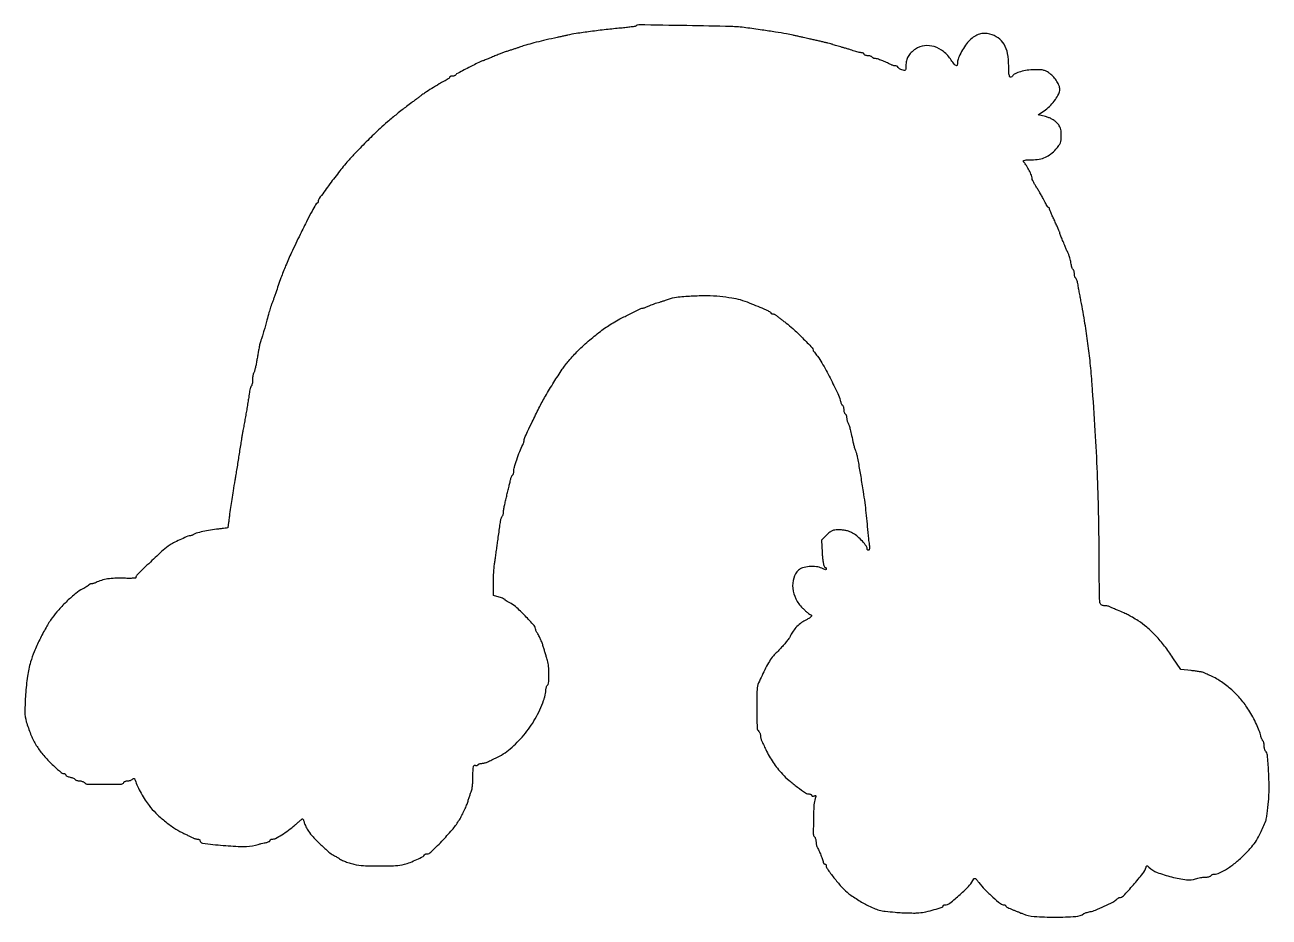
# Model space of a CAD drawing. Extents: x 0.9 to 73, y 0.9 to 52.7.
import ezdxf

# ---------------------------------------------------------------- set-up
doc = ezdxf.new("R2010")
doc.units = 0

msp = doc.modelspace()

# ---------------------------------------------------------------- linework, layer by layer
msp.add_lwpolyline([(36.300258, 52.612702, -0.157038), (36.251969, 52.587938, -0.00437), (36.017058, 52.55157, -0.008564), (35.736857, 52.515585, -0.005729), (35.415168, 52.483589, 0.006065), (34.568075, 52.398758, 0.004759), (33.651713, 52.286907, 0.004506), (32.82301, 52.170134, 0.018219), (32.3215, 52.076055, -0.000542), (32.141362, 52.035624, -0.000345), (31.931769, 51.988973, -0.000347), (31.726188, 51.943513, -0.000646), (31.5595, 51.907, 0.004274), (30.9322, 51.764815, 0.005803), (30.368608, 51.625071, 0.006304), (29.900942, 51.497016, 0.01966), (29.591, 51.394583, -0.007833), (29.496855, 51.36098, -0.001737), (29.334619, 51.306549, -0.001804), (29.146699, 51.244979, -0.001738), (28.956, 51.183991, 0.005442), (28.759001, 51.119377, 0.004605), (28.552137, 51.046891, 0.004646), (28.364791, 50.977326, 0.012942), (28.235062, 50.923893, -0.003279), (27.979312, 50.812725, -0.003388), (27.724905, 50.706152, -0.001805), (27.496689, 50.613325, -0.045261), (27.432, 50.593862, 0.066908), (27.256163, 50.53257, 0.00218), (26.59004, 50.191365, 0.000979), (25.89207, 49.82826, 0.17698), (25.837444, 49.768291, -0.15605), (25.81522, 49.741801, -0.054005), (25.769843, 49.71959, -0.047299), (25.711125, 49.704422, -0.039584), (25.646944, 49.699333, 0.038435), (25.584803, 49.694549, 0.05744), (25.532336, 49.680118, 0.075493), (25.496553, 49.658966, 0.225254), (25.484667, 49.63392, -0.220354), (25.468986, 49.600068, -0.018596), (25.391401, 49.539097, -0.021952), (25.288805, 49.471147, -0.015123), (25.167167, 49.402975, 0.014667), (24.881213, 49.243053, 0.004303), (24.451669, 48.980961, 0.003655), (24.031112, 48.715077, 0.025517), (23.833667, 48.57349, -0.007091), (23.778852, 48.531041, -0.000635), (23.639586, 48.426592, -0.000827), (23.473113, 48.302498, -0.000645), (23.291859, 48.168213, 0.003072), (22.982171, 47.93644, 0.005626), (22.733062, 47.743154, 0.003785), (22.431064, 47.499587, 0.000723), (21.886333, 47.05209, 0.018749), (21.448775, 46.663138, 0.004189), (20.733094, 45.965646, 0.004336), (20.025879, 45.252498, 0.016224), (19.600333, 44.786544, 0.010622), (19.047378, 44.111654, 0.007852), (18.463614, 43.342899, 0.002946), (17.918309, 42.591642, 0.15676), (17.864667, 42.424749, -0.074361), (17.859931, 42.393086, -0.061263), (17.846013, 42.361859, -0.06289), (17.825451, 42.335757, -0.090125), (17.801167, 42.319209, 0.157913), (17.712461, 42.239563, 0.006858), (17.505337, 41.871183, 0.008402), (17.226438, 41.337666, 0.002495), (16.81797, 40.513, 0.003977), (16.31188, 39.457092, 0.010695), (15.97414, 38.695905, 0.012401), (15.698345, 37.987814, 0.007233), (15.401196, 37.126333, -0.002812), (15.33187, 36.919428, -0.003003), (15.261699, 36.717817, -0.002851), (15.199341, 36.545189, -0.014014), (15.16088, 36.449, 0.026619), (15.10012, 36.285186, 0.004832), (15.006686, 35.974674, 0.004028), (14.884054, 35.539316, 0.001496), (14.718316, 34.925, -0.005792), (14.678671, 34.782921, -0.005147), (14.634212, 34.636075, -0.005172), (14.591482, 34.504775, -0.015805), (14.558785, 34.417, 0.021302), (14.528987, 34.334235, 0.009449), (14.496447, 34.222796, 0.009333), (14.466377, 34.103305, 0.012436), (14.44381, 33.993667, 0.000249), (14.419279, 33.85702, 0.000064), (14.379728, 33.635912, 0.000065), (14.334655, 33.383558, 0.000066), (14.289874, 33.132459, -0.007748), (14.243801, 32.895258, -0.01086), (14.194799, 32.685091, -0.007403), (14.147761, 32.512162, -0.127791), (14.118167, 32.462181, 0.134985), (14.093464, 32.419082, 0.021915), (14.07332, 32.323767, 0.022806), (14.059319, 32.206526, 0.018315), (14.054667, 32.079552, -0.021439), (14.049274, 31.95385, -0.028382), (14.03301, 31.840479, -0.028327), (14.009596, 31.750981, -0.178022), (13.980942, 31.714429, 0.170798), (13.949526, 31.675492, 0.018501), (13.914475, 31.563594, 0.021004), (13.882353, 31.422965, 0.015452), (13.858201, 31.264932, -0.00699), (13.830227, 31.058571, -0.0023), (13.783443, 30.755818, -0.00229), (13.728447, 30.420358, -0.002592), (13.672535, 30.099, 0.000014), (13.614661, 29.776225, 0.000012), (13.553764, 29.436483, 0.000012), (13.498466, 29.127897, 0.000035), (13.460097, 28.913667, 0.003312), (13.421975, 28.692285, 0.000985), (13.366637, 28.353544, 0.000988), (13.305968, 27.97274, 0.001067), (13.24836, 27.601333, -0.00104), (13.190292, 27.226826, -0.000918), (13.128235, 26.836688, -0.000922), (13.07101, 26.485263, -0.002802), (13.030332, 26.246667, 0.001944), (12.92596, 25.640758, 0.003372), (12.844624, 25.136595, 0.003718), (12.775781, 24.667679, 0.003173), (12.710018, 24.172333, -0.000445), (12.676888, 23.911911, -0.000725), (12.648254, 23.690961, -0.000073), (12.622326, 23.493368, -0.072397), (12.619898, 23.484769, -0.262577), (12.613624, 23.480122, -0.000365), (12.461232, 23.461246, -0.002802), (12.289384, 23.441064, -0.001707), (12.086167, 23.419055, 0.013767), (11.620815, 23.357269, 0.014277), (11.165222, 23.270555, 0.011136), (10.776194, 23.175804, 0.112822), (10.6299, 23.098547, -0.054655), (10.591258, 23.072033, -0.034861), (10.541499, 23.049665, -0.034808), (10.48897, 23.034379, -0.053451), (10.441909, 23.029333, 0.101442), (10.31061, 23.002418, 0.005619), (9.925573, 22.832488, 0.009496), (9.542811, 22.649547, 0.024184), (9.274777, 22.49849, 0.04387), (8.872839, 22.193412, 0.006537), (8.128749, 21.500216, 0.00244), (7.345135, 20.743469, 0.202231), (7.281346, 20.592119, -0.39477), (7.259556, 20.568813, -0.006511), (7.066099, 20.558353, -0.012889), (6.829551, 20.554752, -0.007724), (6.548573, 20.56206, 0.020157), (6.068467, 20.562608, 0.029662), (5.648818, 20.52115, 0.03382), (5.285383, 20.437817, 0.046615), (4.975316, 20.311748, -0.02863), (4.910159, 20.282487, -0.021803), (4.835913, 20.25778, -0.022234), (4.764061, 20.240715, -0.047218), (4.707204, 20.235333, 0.048516), (4.658791, 20.230625, 0.052095), (4.613392, 20.21668, 0.058276), (4.577453, 20.196173, 0.130134), (4.557889, 20.171833, -0.133265), (4.531043, 20.138851, -0.011928), (4.442024, 20.07811, -0.014869), (4.330228, 20.010305, -0.011061), (4.203086, 19.941944, 0.052954), (3.809525, 19.685768, 0.019028), (3.306574, 19.243861, 0.019232), (2.811896, 18.737176, 0.02993), (2.430511, 18.2608, 0.02509), (2.07606, 17.701792, 0.014946), (1.70859, 17.00454, 0.01498), (1.387859, 16.296223, 0.0284), (1.179991, 15.705667, 0.034788), (1.001938, 14.878857, 0.017866), (0.88887, 13.824521, 0.016331), (0.850157, 12.818091, 0.07405), (0.933042, 12.238503, 0.023042), (1.184172, 11.519316, 0.036504), (1.470878, 10.933293, 0.037869), (1.831337, 10.410551, 0.027371), (2.305717, 9.884833, 0.008841), (2.567965, 9.633436, 0.012771), (2.809188, 9.421416, 0.008462), (3.015848, 9.254778, 0.166943), (3.091873, 9.228667, -0.060232), (3.139851, 9.222866, -0.078976), (3.180479, 9.205772, -0.097104), (3.207684, 9.180454, -0.158229), (3.217333, 9.150727, 0.229902), (3.233697, 9.117021, 0.045372), (3.291661, 9.079357, 0.039729), (3.373452, 9.044186, 0.027631), (3.470362, 9.017213, -0.023326), (3.570769, 8.990196, -0.027053), (3.663253, 8.955006, -0.027635), (3.737078, 8.917233, -0.122871), (3.771692, 8.883486, 0.130183), (3.803414, 8.853438, 0.045574), (3.86154, 8.828291, 0.041518), (3.933561, 8.811105, 0.037832), (4.00973, 8.805333, -0.045859), (4.089695, 8.797984, -0.037154), (4.173036, 8.776029, -0.038483), (4.247361, 8.743832, -0.075062), (4.299227, 8.705573, 0.193061), (4.510969, 8.615058, 0.005966), (5.476577, 8.604814, 0.004639), (6.459, 8.615228, 0.317344), (6.585866, 8.708597, -0.145909), (6.611854, 8.74566, -0.063863), (6.663769, 8.776917, -0.055485), (6.731605, 8.798164, -0.048208), (6.805789, 8.805333, 0.04592), (6.884897, 8.812614, 0.037168), (6.967366, 8.834363, 0.038493), (7.040931, 8.866258, 0.074977), (7.092291, 8.904158, -0.059987), (7.14319, 8.944117, -0.23916), (7.181565, 8.947048, -0.181348), (7.213971, 8.916733, -0.034388), (7.245348, 8.840658, 0.028058), (7.385527, 8.488205, 0.016388), (7.59043, 8.082233, 0.016336), (7.823643, 7.686797, 0.025847), (8.051341, 7.365963, 0.033603), (8.442409, 6.934282, 0.021173), (8.951674, 6.482915, 0.021266), (9.489951, 6.081864, 0.037845), (9.968696, 5.806382, -0.001019), (10.16617, 5.711347, -0.001134), (10.356276, 5.618848, -0.001046), (10.518011, 5.539279, -0.005966), (10.603351, 5.495797, 0.030235), (10.669017, 5.466259, 0.022245), (10.744826, 5.441324, 0.022628), (10.818913, 5.42413, 0.045731), (10.878518, 5.418667, -0.048461), (10.92756, 5.413902, -0.068461), (10.969023, 5.399682, -0.088645), (10.996952, 5.378716, -0.189736), (11.006667, 5.354036, 0.379527), (11.16106, 5.179932, 0.00868), (12.352161, 5.057409, 0.016549), (13.522312, 4.996447, 0.068443), (14.224, 5.079431, -0.00327), (14.386932, 5.120662, -0.002684), (14.561476, 5.162625, -0.002711), (14.722299, 5.199459, -0.007176), (14.837833, 5.223527, 0.029259), (14.927005, 5.246251, 0.04206), (15.002272, 5.277374, 0.049149), (15.055278, 5.311678, 0.228399), (15.070667, 5.34361, -0.152806), (15.079624, 5.372234, -0.098136), (15.10484, 5.396619, -0.080837), (15.142521, 5.41307, -0.062664), (15.187003, 5.418667, 0.121099), (15.387516, 5.467954, 0.017812), (15.753531, 5.676388, 0.020577), (16.148374, 5.943301, 0.024187), (16.49835, 6.228605, -0.004658), (16.661401, 6.372478, -0.007146), (16.805533, 6.493728, -0.002985), (16.930191, 6.594353, -0.169896), (16.957761, 6.604, -0.274707), (16.977063, 6.59253, -0.022043), (17.004126, 6.537122, -0.024873), (17.031853, 6.463576, -0.016223), (17.056784, 6.376331, 0.034311), (17.091155, 6.270671, 0.016202), (17.149064, 6.13941, 0.015971), (17.218818, 6.005371, 0.021704), (17.290688, 5.889498, 0.039291), (17.56152, 5.552603, 0.01277), (18.011622, 5.098705, 0.011419), (18.474937, 4.674619, 0.063797), (18.75387, 4.487468, -0.006215), (18.854154, 4.435771, -0.007846), (18.945549, 4.385355, -0.006398), (19.020736, 4.341041, -0.060875), (19.05, 4.318, 0.086537), (19.159219, 4.240696, 0.017163), (19.379808, 4.145092, 0.017584), (19.649256, 4.049935, 0.015051), (19.939, 3.968429, 0.049261), (20.486851, 3.888051, 0.011467), (21.417537, 3.865432, 0.011115), (22.345552, 3.884796, 0.055305), (22.86, 3.964437, 0.026786), (23.196295, 4.075005, 0.015916), (23.584396, 4.240483, 0.009715), (23.943654, 4.415932, 0.17136), (24.031222, 4.5085, -0.123036), (24.050221, 4.532825, -0.0598), (24.084191, 4.553347, -0.05397), (24.126799, 4.567284, -0.052123), (24.171912, 4.572, 0.195637), (24.393395, 4.66211, 0.007639), (25.026355, 5.298457, 0.014293), (25.630226, 5.96131, 0.037945), (26.009735, 6.477, 0.016353), (26.162973, 6.741027, 0.011788), (26.317122, 7.044796, 0.011927), (26.450131, 7.340914, 0.025146), (26.536026, 7.577667, -0.002252), (26.601116, 7.786418, -0.002284), (26.667776, 7.993571, -0.002221), (26.72739, 8.173257, -0.009372), (26.765626, 8.28015, 0.057614), (26.794264, 8.39365, 0.010994), (26.817682, 8.605527, 0.011592), (26.833923, 8.855396, 0.010431), (26.839333, 9.114709, -0.006394), (26.843726, 9.458225, -0.045341), (26.863033, 9.623638, -0.1506), (26.90238, 9.694686, -0.290936), (26.963622, 9.707089, 0.066719), (27.014876, 9.694917, 0.072258), (27.0661, 9.69719, 0.081026), (27.109459, 9.713032, 0.126981), (27.137952, 9.740364, -0.11567), (27.168929, 9.771435, -0.049346), (27.221905, 9.797549, -0.045267), (27.286464, 9.815339, -0.044635), (27.353479, 9.821333, 0.035178), (27.427529, 9.82655, 0.02161), (27.51354, 9.842545, 0.021626), (27.597685, 9.865862, 0.03576), (27.665982, 9.893542, -0.001887), (27.744452, 9.931717, -0.000508), (27.869297, 9.991713, -0.000514), (28.011224, 10.059562, -0.000532), (28.151667, 10.126341, 0.062191), (28.999526, 10.666214, 0.04611), (29.787419, 11.45093, 0.044107), (30.452843, 12.408899, 0.044662), (30.936711, 13.464831, 0.016076), (30.988759, 13.628287, 0.014105), (31.03273, 13.802007, 0.014318), (31.063506, 13.961118, 0.04063), (31.072667, 14.073667, -0.034656), (31.07891, 14.163633, -0.039454), (31.097537, 14.247949, -0.043215), (31.12474, 14.315528, -0.137906), (31.157333, 14.351, 0.247296), (31.226941, 14.469162, 0.010845), (31.239672, 14.962411, 0.018351), (31.223589, 15.455835, 0.056278), (31.163232, 15.784322, -0.000639), (31.122865, 15.918187, -0.000205), (31.063226, 16.11718, -0.000204), (30.99701, 16.338774, -0.000228), (30.933397, 16.552333, 0.013374), (30.864466, 16.763306, 0.012168), (30.782301, 16.977125, 0.012283), (30.699489, 17.164689, 0.037964), (30.631165, 17.28507, -0.010671), (30.573274, 17.375234, -0.013905), (30.524405, 17.460264, -0.011514), (30.487572, 17.532632, -0.112411), (30.48, 17.565886, 0.182091), (30.387282, 17.812038, 0.011926), (29.863023, 18.38124, 0.016563), (29.311972, 18.915046, 0.080086), (28.947707, 19.151909, -0.016093), (28.853571, 19.197255, -0.023575), (28.774176, 19.243584, -0.020629), (28.714445, 19.285922, -0.232279), (28.702, 19.311266, 0.279103), (28.687226, 19.335672, 0.015017), (28.602517, 19.376806, 0.019897), (28.493128, 19.420782, 0.012839), (28.363333, 19.46333), (28.024667, 19.564797), (28.024667, 20.29247, -0.009637), (28.030767, 20.608937, -0.007133), (28.049244, 20.958482, -0.007214), (28.076178, 21.288204, -0.01607), (28.108333, 21.537905, 0.002804), (28.146731, 21.784295, 0.001326), (28.193639, 22.102541, 0.001314), (28.240972, 22.435862, 0.001856), (28.281248, 22.733, -0.001078), (28.39072, 23.55021, -0.010992), (28.444289, 23.88794, -0.025027), (28.487749, 24.074113, -0.119985), (28.541339, 24.1681, 0.086226), (28.570548, 24.212199, 0.03462), (28.59501, 24.280533, 0.03297), (28.611729, 24.359502, 0.035696), (28.617333, 24.437903, -0.043048), (28.627019, 24.550198, -0.006092), (28.669553, 24.778406, -0.006905), (28.727039, 25.047767, -0.00583), (28.795104, 25.331137, 0.001856), (28.866364, 25.617761, 0.00202), (28.933479, 25.896939, 0.001895), (28.989085, 26.136481, 0.009939), (29.016532, 26.26887, -0.025081), (29.038751, 26.361793, -0.028879), (29.069369, 26.447639, -0.029892), (29.103342, 26.516191, -0.124983), (29.135095, 26.549033, 0.12007), (29.163854, 26.578208, 0.048303), (29.187997, 26.629133, 0.044154), (29.204458, 26.691538, 0.042441), (29.21, 26.756705, -0.06881), (29.24383, 27.001358, -0.012303), (29.380158, 27.442992, -0.014103), (29.552136, 27.910899, -0.022544), (29.727878, 28.298684, 0.023559), (29.756508, 28.362201, 0.020185), (29.780698, 28.431463, 0.020671), (29.797536, 28.496243, 0.053292), (29.802667, 28.544246, -0.102318), (29.830671, 28.679663, -0.005368), (30.011699, 29.086578, -0.006643), (30.274811, 29.641701, -0.002344), (30.666212, 30.430538, -0.014951), (31.043193, 31.128589, -0.00895), (31.530396, 31.935921, -0.008754), (32.021418, 32.688043, -0.025423), (32.395517, 33.183511, -0.024462), (32.940093, 33.772225, -0.016754), (33.61135, 34.387495, -0.016807), (34.317899, 34.952794, -0.025754), (34.969463, 35.388754, -0.015101), (35.365768, 35.609385, -0.005095), (35.955854, 35.907348, -0.001738), (36.577687, 36.210749, -0.111676), (36.694492, 36.237855, 0.067754), (36.743882, 36.24486, 0.016493), (36.822474, 36.269965, 0.016608), (36.911462, 36.305032, 0.015857), (36.999333, 36.346432, -0.021174), (37.106728, 36.395643, -0.007986), (37.260742, 36.455619, -0.007894), (37.430615, 36.515632, -0.009531), (37.592, 36.566394, 0.004251), (37.752848, 36.615128, 0.00366), (37.921094, 36.669023, 0.003687), (38.073031, 36.720167, 0.01063), (38.177298, 36.758622, -0.066633), (38.640154, 36.872639, -0.012992), (39.498261, 36.943569, -0.014635), (40.413897, 36.968499, -0.026152), (41.16565, 36.92761, -0.012143), (41.852524, 36.837171, -0.032624), (42.333245, 36.729459, -0.024384), (42.868146, 36.543604, -0.004461), (43.836167, 36.14333, -0.018426), (43.941578, 36.09398, -0.026574), (44.030503, 36.042135, -0.025002), (44.096396, 35.993993, -0.226202), (44.111333, 35.962665, 0.182284), (44.120545, 35.938236, 0.090976), (44.146863, 35.917466, 0.07089), (44.186005, 35.903394, 0.050941), (44.232286, 35.898667, -0.070712), (44.286708, 35.890931, -0.03762), (44.350573, 35.867068, -0.036539), (44.413397, 35.83227, -0.046752), (44.465119, 35.791098, 0.022855), (44.533064, 35.731499, 0.003767), (44.670204, 35.623559, 0.004134), (44.833656, 35.499039, 0.003641), (45.00617, 35.371807, -0.030889), (45.393477, 35.052186, -0.009083), (45.946957, 34.515639, -0.003528), (46.510877, 33.940685, -0.193749), (46.566865, 33.802873, 0.143424), (46.578132, 33.764848, 0.010105), (46.640797, 33.671893, 0.01363), (46.722027, 33.562935, 0.009825), (46.818268, 33.445741, -0.05128), (47.081245, 33.065215, -0.006524), (47.549859, 32.184963, -0.006216), (47.996907, 31.291032, -0.056816), (48.140798, 30.881367, 0.024059), (48.166733, 30.788516, 0.027453), (48.200553, 30.702695, 0.028203), (48.23687, 30.634057, 0.1191), (48.269379, 30.601203, -0.138584), (48.298366, 30.569573, -0.042998), (48.322551, 30.5091, -0.039271), (48.339116, 30.43361, -0.03439), (48.344667, 30.353, 0.038534), (48.350921, 30.271967, 0.041947), (48.369538, 30.195197, 0.04604), (48.396789, 30.133139, 0.128561), (48.429333, 30.099, -0.111983), (48.46181, 30.067089, -0.050144), (48.489129, 30.013433, -0.046179), (48.507729, 29.948371, -0.046572), (48.514, 29.881188, 0.039565), (48.519869, 29.807137, 0.024047), (48.537866, 29.721127, 0.024021), (48.564108, 29.637003, 0.038629), (48.595245, 29.568684, -0.051546), (48.652718, 29.433447, -0.011548), (48.721018, 29.192076, -0.009043), (48.802651, 28.85048, -0.003285), (48.906443, 28.363333, 0.013911), (48.928423, 28.269951, 0.009238), (48.95857, 28.164102, 0.009302), (48.991677, 28.062343, 0.017873), (49.022608, 27.982333, -0.035458), (49.077747, 27.823303, -0.016279), (49.127858, 27.609581, -0.00724), (49.194, 27.252738, -0.000858), (49.327975, 26.458333, -0.002391), (49.468417, 25.591264, -0.005718), (49.562184, 24.946252, -0.006691), (49.632198, 24.363375, -0.004721), (49.695915, 23.706667, 0.002073), (49.729254, 23.343029, 0.002177), (49.765096, 22.985545, 0.002084), (49.798657, 22.677284, 0.009728), (49.822186, 22.500167, -0.021597), (49.836232, 22.371036, -0.045467), (49.83364, 22.270303, -0.067635), (49.816567, 22.203895, -0.30498), (49.785001, 22.182667, -0.10457), (49.752313, 22.189579, -0.099083), (49.724498, 22.209197, -0.09655), (49.705856, 22.238507, -0.093769), (49.699333, 22.272982, 0.158887), (49.644583, 22.440926, 0.026426), (49.427288, 22.707928, 0.029675), (49.15828, 22.971667, 0.046555), (48.895479, 23.160529, 0.030671), (48.706325, 23.25632, 0.038409), (48.520355, 23.320157, 0.037237), (48.322145, 23.356112, 0.026258), (48.095928, 23.368, 0.021236), (47.836983, 23.356997, 0.074266), (47.674821, 23.318482, 0.077103), (47.5342, 23.235076, 0.024041), (47.352023, 23.069623), (47.053646, 22.771246), (47.091409, 22.05177, 0.012139), (47.11315, 21.76893, 0.016329), (47.14738, 21.51434, 0.013417), (47.1879, 21.307156, 0.142306), (47.228919, 21.232547, -0.037773), (47.326236, 21.1193, -0.449083), (47.31555, 21.069116, -0.226806), (47.240026, 21.063764, -0.021857), (47.067305, 21.140696, 0.090454), (46.755003, 21.231286, 0.045547), (46.343323, 21.235763, 0.045492), (45.952943, 21.168319, 0.131876), (45.71767, 21.032284, 0.12548), (45.442041, 20.566852, 0.097882), (45.389109, 19.979423, 0.088891), (45.566957, 19.366923, 0.081552), (45.950028, 18.83334, 0.009649), (46.099749, 18.689289, 0.013772), (46.23849, 18.567785, 0.009655), (46.357379, 18.473129, 0.164741), (46.404018, 18.457333, -0.258956), (46.467611, 18.42203, -0.307042), (46.465012, 18.354687, -0.088595), (46.357718, 18.252774, -0.034986), (46.179702, 18.152495, 0.047054), (45.899557, 17.985669, 0.037784), (45.632616, 17.757765, 0.038574), (45.40988, 17.499402, 0.058272), (45.262969, 17.241598, -0.05057), (45.189909, 17.108686, -0.014054), (45.049311, 16.916565, -0.014036), (44.876988, 16.706894, -0.014296), (44.694191, 16.508537, 0.010612), (44.266288, 16.051019, 0.040564), (44.030316, 15.740393, 0.029425), (43.813358, 15.352286, 0.003731), (43.401881, 14.486007, 0.103382), (43.315025, 14.114968, 0.006952), (43.304064, 13.020418, 0.004645), (43.318953, 11.890894, 0.193099), (43.412833, 11.671284, -0.060529), (43.453366, 11.619547, -0.039078), (43.487578, 11.551445, -0.038949), (43.510923, 11.478457, -0.057991), (43.518667, 11.411918, 0.037328), (43.523859, 11.342471, 0.021636), (43.539878, 11.260288, 0.021541), (43.563204, 11.178815, 0.033669), (43.590876, 11.111351, -0.00256), (43.628924, 11.032871, -0.000691), (43.688447, 10.908037, -0.000699), (43.755637, 10.766109, -0.000725), (43.821634, 10.625667, 0.018853), (44.020877, 10.238766, 0.020455), (44.243732, 9.878649, 0.020276), (44.497147, 9.535149, 0.017871), (44.788013, 9.198041, 0.028543), (45.170065, 8.830465, 0.017694), (45.656798, 8.441959, 0.012502), (46.131506, 8.107877, 0.148131), (46.344585, 8.043333, -0.057757), (46.397143, 8.037242, -0.076975), (46.441634, 8.019243, -0.095831), (46.471449, 7.992607, -0.164093), (46.482, 7.961324, 0.206533), (46.493517, 7.93463, 0.140718), (46.523304, 7.919255, 0.091132), (46.568742, 7.918566, 0.049993), (46.622609, 7.933271, -0.044349), (46.694605, 7.9538, -0.344627), (46.723667, 7.938868, -0.178274), (46.727227, 7.894225, -0.015117), (46.69222, 7.782447, 0.069742), (46.619312, 7.412296, 0.008609), (46.587972, 6.588013, 0.004586), (46.577944, 5.724354, 0.199546), (46.646012, 5.559455, -0.082941), (46.680559, 5.511053, -0.037373), (46.709566, 5.43836, -0.035672), (46.729362, 5.355183, -0.040607), (46.736, 5.273584, 0.0329), (46.741648, 5.187843, 0.022719), (46.75878, 5.092056, 0.022981), (46.783799, 5.001077, 0.042793), (46.813549, 4.930684, -0.014807), (46.929391, 4.694368, -0.010798), (47.044534, 4.425461, -0.007564), (47.141031, 4.175073, -0.088409), (47.159333, 4.072371, 0.089817), (47.165766, 4.036851, 0.095291), (47.184204, 4.006663, 0.099783), (47.211699, 3.986466, 0.109094), (47.244, 3.979333, -0.10625), (47.276304, 3.97239, -0.099366), (47.303796, 3.952702, -0.096093), (47.322225, 3.923281, -0.092266), (47.328667, 3.888672, 0.157763), (47.392914, 3.690119, 0.009454), (47.775608, 3.181242, 0.015223), (48.192567, 2.680296, 0.034814), (48.54292, 2.336055, 0.023404), (48.759682, 2.167755, 0.010859), (49.055542, 1.968936, 0.01073), (49.375894, 1.773183, 0.0147), (49.672797, 1.611889, 0.013826), (50.098073, 1.411364, 0.039649), (50.406428, 1.304469, 0.034479), (50.750622, 1.239874, 0.0085), (51.323114, 1.182676, 0.007303), (51.721149, 1.155579, 0.007054), (52.124446, 1.139738, 0.006997), (52.479856, 1.135772, 0.025523), (52.705, 1.147913, 0.026844), (53.114786, 1.213447, 0.016197), (53.592136, 1.332617, 0.007475), (54.046361, 1.469147, 0.326917), (54.102, 1.54515, -0.147912), (54.109326, 1.569372, -0.098937), (54.12993, 1.590009, -0.082522), (54.160732, 1.603922, -0.064991), (54.197081, 1.608667, 0.166813), (54.500731, 1.712872, 0.017089), (55.092336, 2.206479, 0.020451), (55.646897, 2.744662, 0.09632), (55.884261, 3.117076, -0.290648), (55.922537, 3.144966, -0.171633), (55.978916, 3.129, -0.061623), (56.061852, 3.053421, -0.014943), (56.178497, 2.908823, 0.030212), (56.531447, 2.497626, 0.01898), (56.989401, 2.059641, 0.01314), (57.440908, 1.680206, 0.169753), (57.645553, 1.608667, -0.063512), (57.682707, 1.603928, -0.081151), (57.714233, 1.590014, -0.097904), (57.735389, 1.569385, -0.150579), (57.742984, 1.545167, 0.257386), (57.760787, 1.513252, 0.014765), (57.861251, 1.454577, 0.01952), (57.991134, 1.390221, 0.012829), (58.145151, 1.325947, -0.001098), (58.311419, 1.261096, -0.001073), (58.478698, 1.195012, -0.001056), (58.625325, 1.136364, -0.004037), (58.716333, 1.098883, 0.082494), (59.387795, 0.938732, 0.017473), (60.594607, 0.896989, 0.014389), (61.800853, 0.932153, 0.143188), (62.272333, 1.100187, -0.065656), (62.322281, 1.127195, -0.014904), (62.413434, 1.158902, -0.015183), (62.52161, 1.189375, -0.014233), (62.633783, 1.21396, 0.050779), (62.942429, 1.305647, 0.010971), (63.45332, 1.529017, 0.009526), (63.953843, 1.772755, 0.075688), (64.162214, 1.922555, -0.027225), (64.209978, 1.964443, -0.029196), (64.260948, 1.999851, -0.030477), (64.307946, 2.024788, -0.107131), (64.341219, 2.032, 0.207067), (64.565756, 2.129154, 0.009236), (65.145957, 2.770226, 0.013841), (65.683598, 3.422383, 0.088228), (65.883056, 3.800173, -0.050297), (65.90809, 3.857726, -0.276757), (65.936253, 3.873852, -0.170534), (65.974492, 3.859555, -0.019537), (66.04378, 3.79696, 0.103854), (66.517468, 3.49548, 0.028813), (67.362942, 3.231889, 0.028248), (68.227462, 3.067304, 0.117302), (68.752107, 3.120947, -0.025217), (68.878212, 3.157893, -0.015673), (69.02925, 3.18902, -0.015716), (69.180585, 3.210418, -0.027266), (69.307304, 3.217333, 0.028117), (69.417836, 3.223554, 0.034505), (69.519509, 3.242204, 0.036933), (69.600094, 3.269288, 0.156037), (69.638333, 3.302, -0.095656), (69.668201, 3.334429, -0.05273), (69.714866, 3.361796, -0.049876), (69.769973, 3.380386, -0.056483), (69.825391, 3.386667, 0.113512), (70.143776, 3.459891, 0.030672), (70.597676, 3.715836, 0.028915), (71.098774, 4.083176, 0.024282), (71.585667, 4.526813, 0.016739), (72.005085, 4.977189, 0.037886), (72.283284, 5.350364, 0.033327), (72.522258, 5.789637, 0.010436), (72.821612, 6.477, 0.056414), (72.853194, 6.588012, 0.005332), (72.896597, 6.868004, 0.006769), (72.940394, 7.204078, 0.00528), (72.979171, 7.57029, 0.02438), (73.01648, 8.377593, 0.013815), (72.986923, 9.356155, 0.007531), (72.9183, 10.295998, 0.173476), (72.807447, 10.536767, -0.099593), (72.777103, 10.583438, -0.032762), (72.751808, 10.661743, -0.031137), (72.734474, 10.754528, -0.03062), (72.728667, 10.84927, 0.029379), (72.723246, 10.941451, 0.035537), (72.707008, 11.026555, 0.038307), (72.683399, 11.094125, 0.152285), (72.654936, 11.126908, -0.128372), (72.62327, 11.1601, -0.027451), (72.588203, 11.23239, -0.026993), (72.555819, 11.323137, -0.022856), (72.531299, 11.422006, 0.043017), (72.447281, 11.710516, 0.016672), (72.28403, 12.093754, 0.015969), (72.073389, 12.510519, 0.016119), (71.837192, 12.911667, 0.033551), (71.37906, 13.538088, 0.034863), (70.846676, 14.089073, 0.03591), (70.259588, 14.545729, 0.041133), (69.638333, 14.890847, -0.001858), (69.531038, 14.939868, -0.001603), (69.418686, 14.992143, -0.001613), (69.317101, 15.040205, -0.004683), (69.247278, 15.074323, 0.06468), (69.16096, 15.104343, 0.008697), (68.971778, 15.140358, 0.009922), (68.74484, 15.174861, 0.008205), (68.501868, 15.202836), (67.893514, 15.262782), (67.440834, 15.949891, 0.020438), (66.958359, 16.620848, 0.022654), (66.438126, 17.226602, 0.024419), (65.914943, 17.730956, 0.041169), (65.42487, 18.092765, 0.005237), (65.085858, 18.297453, 0.014871), (64.843997, 18.430518, 0.014638), (64.592565, 18.550107, 0.004942), (64.219667, 18.709883, -0.003887), (64.111646, 18.755898, -0.003201), (63.997093, 18.806625, -0.003232), (63.892503, 18.854559, -0.008596), (63.818649, 18.890545, 0.04302), (63.747741, 18.919245, 0.022141), (63.654964, 18.943364, 0.021833), (63.556639, 18.959879, 0.030696), (63.467874, 18.965333, -0.060821), (63.386133, 18.975313, -0.060167), (63.308874, 19.004674, -0.065703), (63.247458, 19.048018, -0.115154), (63.212725, 19.099258, -0.08611), (63.191813, 19.205355, -0.000801), (63.17482, 20.006328, -0.00268), (63.161667, 20.929282, -0.001727), (63.155853, 21.999091, 0.004791), (63.128577, 24.357734, 0.005031), (63.056165, 26.677277, 0.004748), (62.932441, 29.112276, 0.00344), (62.750232, 31.821929, 0.006506), (62.64297, 33.051187, 0.008214), (62.510311, 34.184976, 0.007924), (62.336289, 35.346226, 0.005404), (62.103336, 36.660667, -0.00053), (62.04794, 36.956429, -0.000543), (61.993609, 37.249992, -0.000526), (61.946989, 37.504932, -0.002282), (61.920189, 37.656285, 0.021807), (61.896453, 37.765345, 0.02654), (61.864473, 37.864848, 0.026675), (61.829423, 37.943893, 0.137485), (61.797312, 37.978781, -0.138556), (61.768316, 38.010418, -0.043007), (61.744123, 38.070896, -0.039279), (61.727553, 38.146389, -0.034401), (61.722, 38.227, 0.033615), (61.71658, 38.307532, 0.038731), (61.700396, 38.382784, 0.042349), (61.67678, 38.442973, 0.140583), (61.648454, 38.474127, -0.154691), (61.616706, 38.511044, -0.021151), (61.580343, 38.607349, -0.022666), (61.54632, 38.728674, -0.017381), (61.519863, 38.863821, 0.012549), (61.493413, 39.006211, 0.011968), (61.459485, 39.149379, 0.011997), (61.42347, 39.274332, 0.041111), (61.39162, 39.352531, -0.008467), (61.357512, 39.422775, -0.003733), (61.314688, 39.516739, -0.003693), (61.270754, 39.617059, -0.004955), (61.232511, 39.708667, 0.002925), (61.190103, 39.81142, 0.001234), (61.131993, 39.948963, 0.001221), (61.069184, 40.095617, 0.001594), (61.010966, 40.229462, -0.007904), (60.959027, 40.353117, -0.010023), (60.915175, 40.468983, -0.008266), (60.882156, 40.566907, -0.077327), (60.875333, 40.610757, 0.099263), (60.865491, 40.659844, 0.003399), (60.788285, 40.84116, 0.006262), (60.69254, 41.054485, 0.004317), (60.579, 41.29377, -0.005216), (60.465475, 41.534139, -0.007357), (60.369715, 41.750843, -0.00457), (60.293877, 41.934167, -0.096069), (60.282667, 41.991976, 0.07085), (60.277902, 42.025434, 0.085299), (60.264014, 42.053957, 0.098576), (60.243385, 42.073212, 0.135614), (60.219167, 42.080305, -0.235009), (60.186492, 42.097188, -0.015819), (60.125379, 42.186406, -0.020071), (60.057505, 42.302565, -0.013506), (59.989059, 42.440138, 0.013951), (59.905529, 42.607655, 0.006733), (59.789761, 42.817607, 0.00667), (59.663134, 43.033365, 0.009512), (59.544559, 43.221203, -0.014603), (59.438166, 43.393605, -0.017337), (59.348297, 43.562484, -0.016314), (59.282725, 43.708636, -0.097587), (59.266667, 43.790128, 0.101711), (59.234621, 43.94603, 0.016905), (59.103711, 44.224638, 0.019613), (58.945798, 44.505439, 0.04271), (58.798923, 44.704, -0.16343), (58.771601, 44.768941, -0.346289), (58.800247, 44.811497, -0.066321), (58.919968, 44.833176, -0.005571), (59.234751, 44.844372, 0.034656), (59.684184, 44.886604, 0.062483), (60.038418, 44.991455, 0.065069), (60.346199, 45.177011, 0.040921), (60.652703, 45.465014, 0.021475), (60.823049, 45.670667, 0.07028), (60.908811, 45.824532, 0.070481), (60.948472, 45.995896, 0.021681), (60.96, 46.261623, 0.019961), (60.949825, 46.516402, 0.06289), (60.915001, 46.683514, 0.072403), (60.842814, 46.82367, 0.03281), (60.711775, 46.983817, 0.041731), (60.577454, 47.105489, 0.037909), (60.420572, 47.207563, 0.036124), (60.242524, 47.288967, 0.030858), (60.045053, 47.348954), (59.626556, 47.448365), (60.050083, 47.748349, 0.047784), (60.349208, 48.006377, 0.038152), (60.61952, 48.335725, 0.039171), (60.815637, 48.668385, 0.11409), (60.875333, 48.926598, 0.093109), (60.834505, 49.143949, 0.045633), (60.708332, 49.396976, 0.043133), (60.524367, 49.644068, 0.048287), (60.306967, 49.845828, 0.033944), (60.119065, 49.969943, 0.068529), (59.954537, 50.035473, 0.051151), (59.749129, 50.064415, 0.012169), (59.403341, 50.069058, 0.0312), (58.9838, 50.038254, 0.036224), (58.592276, 49.955587, 0.038965), (58.279443, 49.83841, 0.146264), (58.124459, 49.700616, -0.205254), (58.036982, 49.639172, -0.373418), (57.965771, 49.678754, -0.07368), (57.922799, 49.888993, -0.013633), (57.912, 50.284981, 0.044637), (57.847168, 51.009752, 0.088397), (57.647293, 51.549313, 0.107854), (57.306451, 51.918143, 0.093048), (56.824867, 52.135739, 0.056386), (56.500118, 52.176929, 0.077466), (56.209156, 52.135596, 0.073662), (55.933948, 52.005093, 0.045752), (55.655779, 51.779553, 0.045025), (55.411603, 51.494362, 0.02826), (55.177644, 51.122497, 0.027302), (54.999522, 50.754214, 0.099298), (54.948667, 50.500662, -0.070671), (54.926142, 50.342094, -0.427083), (54.860179, 50.307642, -0.148605), (54.753319, 50.384092, -0.017536), (54.581654, 50.624717, 0.07546), (54.13281, 51.121008, 0.097017), (53.591514, 51.410769, 0.107766), (53.02594, 51.458028, 0.113804), (52.504347, 51.262906, 0.044461), (52.251743, 51.061349, 0.070802), (52.081023, 50.844571, 0.074236), (51.982695, 50.596611, 0.054288), (51.946934, 50.302163, -0.011045), (51.939906, 50.09838, -0.188018), (51.912559, 50.038476, -0.2665), (51.85698, 50.024288, -0.022229), (51.710167, 50.072191, -0.023264), (51.620991, 50.110566, -0.032658), (51.545728, 50.153477, -0.03413), (51.491349, 50.194963, -0.215981), (51.477333, 50.225895, 0.186221), (51.467596, 50.251133, 0.089767), (51.43969, 50.272582, 0.069602), (51.398223, 50.287122, 0.049611), (51.349184, 50.292, -0.045977), (51.289579, 50.297492, -0.022734), (51.215493, 50.31478, -0.022347), (51.139684, 50.339851, -0.030338), (51.074018, 50.369549, 0.015159), (50.817234, 50.4952, 0.01408), (50.546966, 50.608386, 0.012296), (50.305416, 50.694879, 0.079985), (50.178368, 50.715333, -0.058224), (50.124616, 50.721614, -0.050373), (50.07092, 50.740204, -0.05297), (50.025234, 50.767577, -0.093165), (49.995667, 50.8, 0.130646), (49.961236, 50.832555, 0.045439), (49.898002, 50.859796, 0.041396), (49.819616, 50.878415, 0.037634), (49.73667, 50.884667, -0.039081), (49.657532, 50.890862, -0.058208), (49.590709, 50.909538, -0.076538), (49.545187, 50.936924, -0.222681), (49.53, 50.969333, 0.167676), (49.518855, 51.001634, 0.094979), (49.487308, 51.029129, 0.075761), (49.440256, 51.047718, 0.056317), (49.384664, 51.054, -0.047768), (49.30691, 51.061445, -0.011836), (49.181706, 51.088734, -0.011998), (49.039233, 51.126981, -0.011768), (48.897831, 51.172245, 0.00576), (48.739647, 51.224984, 0.003157), (48.544729, 51.28613, 0.003146), (48.346018, 51.345726, 0.005016), (48.175333, 51.393894, -0.002942), (48.020155, 51.436992, -0.003147), (47.868946, 51.480978, -0.002985), (47.739454, 51.520374, -0.014739), (47.667333, 51.545141, 0.024073), (47.590141, 51.570049, 0.003393), (47.428415, 51.612589, 0.003864), (47.236141, 51.66019, 0.003279), (47.032333, 51.707567, -0.000067), (46.811521, 51.757404, -0.00005), (46.567857, 51.812459, -0.000051), (46.338115, 51.864417, -0.000115), (46.1645, 51.903742, 0.000156), (45.997809, 51.941484, 0.000084), (45.792231, 51.987928, 0.000083), (45.582637, 52.035205, 0.000131), (45.4025, 52.075757, 0.012957), (45.02033, 52.151338, 0.003244), (44.392918, 52.254424, 0.00296), (43.604499, 52.373936, 0.001805), (42.672, 52.50621, 0.028306), (41.79524, 52.57712, 0.001849), (39.248048, 52.629113, 0.000359), (36.451127, 52.673849, 0.202885)], format="xyb", close=True)

doc.saveas('drawing.dxf')
